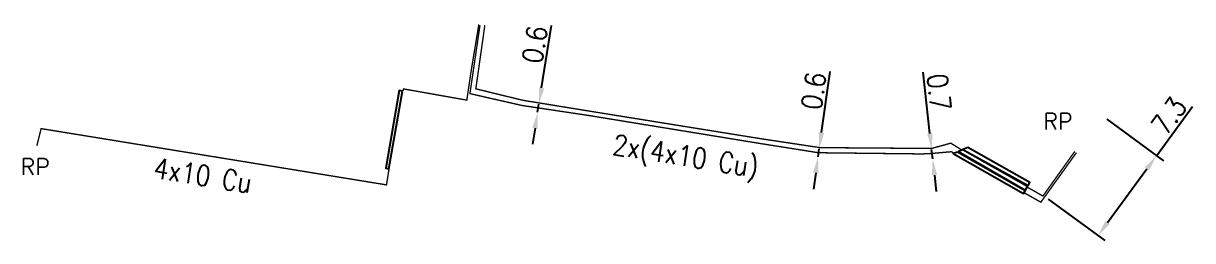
# Model space of a CAD drawing. Header units: millimetres. Extents: x 151012 to 151930, y 112069 to 113000.
# Drawn here: x 151844 to 151930.1, y 112877.1 to 112893.1 of the extents above; entities that cross this region are included whole.
import ezdxf

# ---------------------------------------------------------------- set-up
doc = ezdxf.new("R2010")
doc.units = ezdxf.units.MM
doc.header["$PDMODE"] = 34
doc.linetypes.add('E_ST_AL', pattern=[2000, 1000, 1000])
doc.layers.get('Defpoints').update_dxf_attribs({"linetype": 'CONTINUOUS'})
doc.layers.add('E_100', color=3, linetype='CONTINUOUS')
doc.layers.add('E_400', color=7, linetype='CONTINUOUS')
doc.styles.get("Standard").update_dxf_attribs({"font": 'romans.shx', "width": 0.85})
doc.dimstyles.get("Standard").update_dxf_attribs({"dimtxt": 1.5, "dimasz": 1.2, "dimexe": 0.625, "dimexo": 0.625, "dimgap": 0.25, "dimtad": 1, "dimdec": 1, "dimzin": 0, "dimdsep": 46, "dimtxsty": 'Standard', "dimcen": -0.5, "dimadec": 0, "dimazin": 0, "dimtfac": 1, "dimtdec": 1, "dimtmove": 0, "dimatfit": 3, "dimfxl": 0, "dimtolj": 1, "dimtzin": 0, "dimarcsym": 0})

# ---------------------------------------------------------------- blocks, each defined once
blk = doc.blocks.new('*D45')
at = {"layer": 'Defpoints', "color": 0, "linetype": 'Continuous', "transparency": 16777216}
for p in [(151881.945, 112887.19), (151881.849, 112886.598), (151881.849, 112886.598)]:
    blk.add_point(p, dxfattribs=at)
at = {"layer": 'E_100', "color": 0, "linetype": 'Continuous', "lineweight": -2, "transparency": 16777216}
for p, q in [((151882.135, 112888.375), (151882.875, 112892.98)), ((151881.849, 112886.598), (151881.945, 112887.19)), ((151881.659, 112885.413), (151881.469, 112884.228))]:
    blk.add_line(p, q, dxfattribs=at)
at = {"layer": 'E_100', "color": 0, "linetype": 'Continuous', "transparency": 16777216}
for points in [[(151881.937, 112888.407), (151882.332, 112888.343), (151881.945, 112887.19)], [(151881.462, 112885.445), (151881.857, 112885.381), (151881.849, 112886.598)]]:
    blk.add_solid(points, dxfattribs=at)
at = {"layer": 'E_100', "color": 0, "linetype": 'Continuous', "transparency": 16777216, "insert": (151881.636, 112891.573), "char_height": 1.5, "attachment_point": 5, "rotation": 80.87374}
blk.add_mtext('\\A1;0.6', dxfattribs=at)
blk = doc.blocks.new('*D46')
at = {"layer": 'Defpoints', "color": 0, "linetype": 'Continuous', "transparency": 16777216}
for p in [(151902.59, 112883.898), (151902.505, 112883.304), (151902.505, 112883.304)]:
    blk.add_point(p, dxfattribs=at)
at = {"layer": 'E_100', "color": 0, "linetype": 'Continuous', "lineweight": -2, "transparency": 16777216}
for p, q in [((151902.759, 112885.086), (151903.398, 112889.589)), ((151902.505, 112883.304), (151902.59, 112883.898)), ((151902.337, 112882.116), (151902.168, 112880.928))]:
    blk.add_line(p, q, dxfattribs=at)
at = {"layer": 'E_100', "color": 0, "linetype": 'Continuous', "transparency": 16777216}
for points in [[(151902.561, 112885.114), (151902.957, 112885.058), (151902.59, 112883.898)], [(151902.139, 112882.144), (151902.535, 112882.088), (151902.505, 112883.304)]]:
    blk.add_solid(points, dxfattribs=at)
at = {"layer": 'E_100', "color": 0, "linetype": 'Continuous', "transparency": 16777216, "insert": (151902.185, 112888.159), "char_height": 1.5, "attachment_point": 5, "rotation": 81.91378}
blk.add_mtext('\\A1;0.6', dxfattribs=at)
blk = doc.blocks.new('*D47')
at = {"layer": 'Defpoints', "color": 0, "linetype": 'Continuous', "transparency": 16777216}
for p in [(151910.877, 112883.839), (151910.954, 112883.143), (151910.954, 112883.143)]:
    blk.add_point(p, dxfattribs=at)
at = {"layer": 'E_100', "color": 0, "linetype": 'Continuous', "lineweight": -2, "transparency": 16777216}
for p, q in [((151910.744, 112885.031), (151910.245, 112889.528)), ((151910.954, 112883.143), (151910.877, 112883.839)), ((151911.086, 112881.95), (151911.219, 112880.757))]:
    blk.add_line(p, q, dxfattribs=at)
at = {"layer": 'E_100', "color": 0, "linetype": 'Continuous', "transparency": 16777216}
for points in [[(151910.943, 112885.053), (151910.546, 112885.009), (151910.877, 112883.839)], [(151911.285, 112881.972), (151910.888, 112881.928), (151910.954, 112883.143)]]:
    blk.add_solid(points, dxfattribs=at)
at = {"layer": 'E_100', "color": 0, "linetype": 'Continuous', "transparency": 16777216, "insert": (151911.414, 112888.062), "char_height": 1.5, "attachment_point": 5, "rotation": 276.33368}
blk.add_mtext('\\A1;0.7', dxfattribs=at)
blk = doc.blocks.new('*D48')
at = {"layer": 'Defpoints', "color": 0, "linetype": 'Continuous', "transparency": 16777216}
for p in [(151923.272, 112886.445), (151927.446, 112883.386), (151918.957, 112880.556)]:
    blk.add_point(p, dxfattribs=at)
at = {"layer": 'E_100', "color": 0, "linetype": 'Continuous', "lineweight": -2, "transparency": 16777216}
for p, q in [((151927.446, 112883.386), (151930.102, 112887.01)), ((151923.776, 112886.075), (151927.95, 112883.016)), ((151923.841, 112878.465), (151926.737, 112882.418)), ((151919.461, 112880.187), (151923.635, 112877.128))]:
    blk.add_line(p, q, dxfattribs=at)
at = {"layer": 'E_100', "color": 0, "linetype": 'Continuous', "transparency": 16777216}
for points in [[(151926.576, 112882.536), (151926.898, 112882.3), (151927.446, 112883.386)], [(151923.679, 112878.584), (151924.002, 112878.347), (151923.131, 112877.497)]]:
    blk.add_solid(points, dxfattribs=at)
at = {"layer": 'E_100', "color": 0, "linetype": 'Continuous', "transparency": 16777216, "insert": (151928.358, 112886.322), "char_height": 1.5, "attachment_point": 5, "rotation": 53.76588}
blk.add_mtext('\\A1;7.3', dxfattribs=at)

msp = doc.modelspace()

# ---------------------------------------------------------------- linework, layer by layer
at = {"layer": 'E_100', "linetype": 'E_ST_AL', "const_width": 0.1, "flags": 128}
for points in [[(151871.934, 112888.149), (151871.962, 112888.305), (151876.631, 112887.478), (151876.909, 112889.373), (151877.514, 112893.052)], [(151877.601, 112892.998), (151876.858, 112887.956), (151880.695, 112887.084), (151885.688, 112886.334), (151898.253, 112884.281), (151902.541, 112883.602), (151910.168, 112883.514), (151910.918, 112883.551), (151912.323, 112883.677), (151912.522, 112883.566)], [(151877.958, 112892.998), (151877.294, 112888.31), (151880.761, 112887.466), (151885.834, 112886.64), (151898.388, 112884.62), (151902.658, 112883.978), (151910.12, 112883.923), (151910.873, 112883.917), (151912.284, 112884.307), (151913.117, 112883.792)], [(151844.953, 112884.114), (151845.268, 112885.38), (151870.713, 112881.234), (151870.892, 112882.368), (151870.903, 112882.43)], [(151917.911, 112881.071), (151919.074, 112880.411), (151921.419, 112883.696)], [(151917.677, 112880.66), (151918.922, 112879.958), (151921.541, 112883.61)]]:
    msp.add_lwpolyline(points, dxfattribs=at)
at = {"layer": 'E_400', "linetype": 'Continuous', "flags": 128}
for points in [[(151871.902, 112888.135), (151871.657, 112888.176), (151870.654, 112882.477), (151870.885, 112882.423)], [(151913.181, 112883.817), (151912.842, 112883.682), (151917.789, 112880.841), (151917.94, 112881.125)], [(151913.548, 112883.979), (151913.167, 112883.845), (151917.983, 112881.186), (151918.113, 112881.415)], [(151912.785, 112883.655), (151912.468, 112883.547), (151917.638, 112880.598), (151917.767, 112880.798)]]:
    msp.add_lwpolyline(points, close=True, dxfattribs=at)

# ---------------------------------------------------------------- texts
at = {"layer": 'E_100', "linetype": 'Continuous'}
for p in [(151919.107, 112885.317), (151843.755, 112881.97)]:
    msp.add_text('RP', height=1.2, dxfattribs=at).set_placement(p)
at = {"layer": 'E_100', "linetype": 'Continuous', "width": 0.85}
for s, p in [('2x(4x10 Cu)', (151887.292, 112883.494)), ('4x10 Cu', (151853.475, 112881.768))]:
    msp.add_text(s, height=1.5, rotation=350.83564, dxfattribs=at).set_placement(p)

# ---------------------------------------------------------------- dimensions: what is measured, and where the dimension line sits
at = {"layer": 'E_100', "linetype": 'Continuous'}
for base, p1, p2, angle, picture, middle in [((151881.849, 112886.598), (151881.945, 112887.19), (151881.849, 112886.598), 260.87374, '*D45', (151882.623, 112891.415)), ((151902.505, 112883.304), (151902.59, 112883.898), (151902.505, 112883.304), 261.91378, '*D46', (151903.175, 112888.019)), ((151910.954, 112883.143), (151910.877, 112883.839), (151910.954, 112883.143), 276.33368, '*D47', (151910.42, 112887.952)), ((151927.446, 112883.386), (151918.957, 112880.556), (151923.272, 112886.445), 53.76588, '*D48', (151929.165, 112885.731))]:
    dim = msp.add_linear_dim(base=base, p1=p1, p2=p2, angle=angle, dimstyle='Standard', dxfattribs=at)
    dim.commit()
    dim.dimension.update_dxf_attribs({"geometry": picture, "text_midpoint": middle, "dimtype": 161})

doc.saveas('drawing.dxf')
